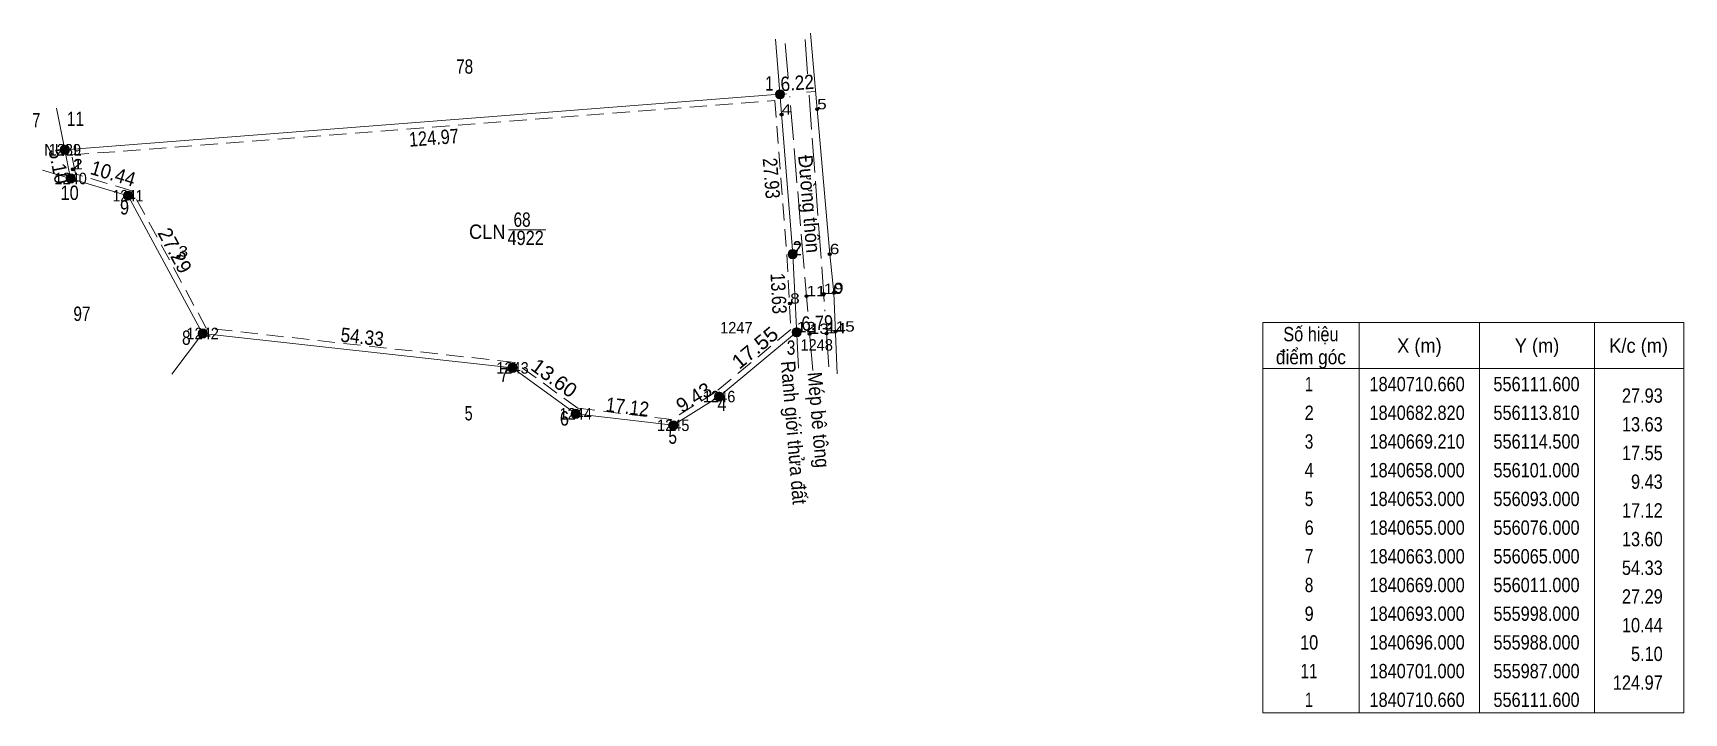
# Model space of a CAD drawing. Header units: metres. Extents: x 555187 to 556269, y 1840308 to 1840721.
# Drawn here: x 555981.4 to 556269.1, y 1840602.9 to 1840721.3 of the extents above; entities that cross this region are included whole.
import ezdxf
from ezdxf.enums import TextEntityAlignment as Align

# ---------------------------------------------------------------- set-up
doc = ezdxf.new("R2010")
doc.units = ezdxf.units.M
doc.header["$PDMODE"] = 32
doc.header["$PDSIZE"] = 0.5
doc.linetypes.add('LONG_DASHED', pattern=[7.5, 6, -1.5])
doc.linetypes.add('MEDIUM_DASHED', pattern=[4.5, 3, -1.5])
for name, color, linetype, lineweight in [('1', 7, 'MEDIUM_DASHED', 13), ('17', 7, 'Continuous', 13), ('63', 7, 'Continuous', 13)]:
    doc.layers.add(name, color=color, linetype=linetype, lineweight=lineweight)
doc.layers.add('12', color=7, linetype='Continuous')
doc.layers.add('7', color=7, linetype='Continuous')

msp = doc.modelspace()

# ---------------------------------------------------------------- hatches: boundary and pattern name
at = {"layer": '63'}
for points in [[(556112.4, 1840710.66, 1), (556110.8, 1840710.66, 1)], [(555987.8, 1840701, 1), (555986.2, 1840701, 1)], [(555988.8, 1840696, 1), (555987.2, 1840696, 1)], [(555998.8, 1840693, 1), (555997.2, 1840693, 1)], [(556114.61, 1840682.82, 1), (556113.01, 1840682.82, 1)], [(556011.8, 1840669, 1), (556010.2, 1840669, 1)], [(556115.3, 1840669.21, 1), (556113.7, 1840669.21, 1)], [(556065.8, 1840663, 1), (556064.2, 1840663, 1)], [(556101.8, 1840658, 1), (556100.2, 1840658, 1)], [(556076.8, 1840655, 1), (556075.2, 1840655, 1)], [(556093.8, 1840653, 1), (556092.2, 1840653, 1)]]:
    msp.add_hatch(color=256, dxfattribs=at).paths.add_polyline_path(points)

# ---------------------------------------------------------------- linework, layer by layer
at = {"layer": '1'}
msp.add_lwpolyline([(556110.68, 1840709.59), (556112.81, 1840682.76), (556113.48, 1840669.66), (556100.41, 1840658.81), (556092.77, 1840654.03), (556076.38, 1840655.96), (556065.37, 1840663.96), (556011.63, 1840669.94), (555998.68, 1840693.84), (555988.86, 1840696.79), (555988.2, 1840700.09)], close=True, dxfattribs=at)
at = {"layer": '17'}
for p, q in [((556113.81, 1840682.82), (556110.84, 1840720.29)), ((556116.91, 1840721.34), (556120.27, 1840682.81)), ((555985.56, 1840708.22), (555988, 1840696)), ((556111.6, 1840710.66), (555987, 1840701)), ((556064.3, 1840687.05), (556070.81, 1840687.05)), ((556114.81, 1840662.93), (556113.81, 1840682.82)), ((556101, 1840658), (556114.5, 1840669.21))]:
    msp.add_line(p, q, dxfattribs=at)
at = {"layer": '17', "linetype": 'LONG_DASHED'}
for p, q in [((556113.02, 1840713.55), (556112.5, 1840719.81)), ((556115.97, 1840720.21), (556116.44, 1840713.79)), ((556116.44, 1840672.82), (556113.29, 1840710.31)), ((556116.68, 1840710.5), (556119.42, 1840672.9)), ((556117.31, 1840662.52), (556116.77, 1840668.95)), ((556119.69, 1840669.17), (556120.18, 1840662.46))]:
    msp.add_line(p, q, dxfattribs=at)
at = {"layer": '17'}
for points in [[(555983.11, 1840697.47), (555998, 1840693), (556011, 1840669), (556065, 1840663), (556076, 1840655), (556093, 1840653), (556101, 1840658)], [(556121.59, 1840661.97), (556121, 1840676.05), (556120.27, 1840682.81)]]:
    msp.add_lwpolyline(points, dxfattribs=at)
at = {"layer": '63'}
for p, q in [((556117.8, 1840711.15), (556116.22, 1840711.02)), ((556112.76, 1840710.75), (556111.6, 1840710.66)), ((556212.51, 1840670.88), (556212.51, 1840602.88)), ((556233.51, 1840670.88), (556233.51, 1840602.88)), ((556253.51, 1840670.88), (556253.51, 1840602.88)), ((556011, 1840669), (556005.64, 1840661.93)), ((556116.13, 1840669.29), (556114.49, 1840669.21)), ((556121.27, 1840669.55), (556119.71, 1840669.47)), ((556195.71, 1840662.88), (556269.11, 1840662.88))]:
    msp.add_line(p, q, dxfattribs=at)
msp.add_lwpolyline([(556195.71, 1840670.88), (556269.11, 1840670.88), (556269.11, 1840602.88), (556195.71, 1840602.88)], close=True, dxfattribs=at)
for centre in [(556111.6, 1840710.66), (555987, 1840701), (555988, 1840696), (555998, 1840693), (556113.81, 1840682.82), (556011, 1840669), (556114.5, 1840669.21), (556065, 1840663), (556101, 1840658), (556076, 1840655), (556093, 1840653)]:
    msp.add_circle(centre, 0.8, dxfattribs=at)
at = {"layer": '7'}
for p in [(556118.07, 1840708.06), (556111.88, 1840707.13), (555988.43, 1840697.6), (555988.43, 1840697.59), (556006.79, 1840682.41), (556113.81, 1840682.82), (556120.27, 1840682.81), (556113.36, 1840674.2), (556116.22, 1840675.48), (556119.2, 1840675.88), (556121, 1840676.05), (556114.5, 1840669.21), (556116.77, 1840668.92), (556119.7, 1840669.01), (556121.28, 1840669.32)]:
    msp.add_point(p, dxfattribs=at)

# ---------------------------------------------------------------- texts
at = {"layer": '12', "width": 1.25}
for s, p in [('4', (556111.88, 1840707.13)), ('5', (556118.07, 1840708.06)), ('2', (555988.43, 1840697.6)), ('1', (555988.43, 1840697.59)), ('3', (556006.79, 1840682.41)), ('7', (556113.81, 1840682.82)), ('6', (556120.27, 1840682.81)), ('11', (556116.22, 1840675.48)), ('10', (556119.2, 1840675.88)), ('9', (556121, 1840676.05)), ('8', (556113.36, 1840674.2)), ('12', (556114.5, 1840669.21)), ('13', (556116.77, 1840668.92)), ('14', (556119.7, 1840669.01)), ('15', (556121.28, 1840669.32))]:
    msp.add_text(s, height=1.8, dxfattribs=at).set_placement(p)
at = {"layer": '12'}
for s, width, p in [('NULL ', 0.95, (555987.005, 1840700)), ('1239', 0.95, (555986.995, 1840700)), ('1240', 0.95, (555987.995, 1840695)), ('1241', 0.9, (555997.995, 1840692)), ('1247', 0.95, (556103.995, 1840669)), ('1242', 0.95, (556011, 1840668)), ('1248', 0.95, (556117.995, 1840666)), ('1243', 0.95, (556064.995, 1840662)), ('1246', 0.95, (556101, 1840657)), ('1244', 0.95, (556076, 1840654)), ('1245', 0.95, (556092.995, 1840652))]:
    msp.add_text(s, height=2, dxfattribs=dict(at, width=width)).set_placement(p, align=Align.CENTER)
at = {"layer": '17'}
for s, width, p in [('CLN', 0.95, (556060.595, 1840685.48)), ('68', 0.8, (556066.66, 1840687.59)), ('4922', 0.85, (556067.28, 1840684.4))]:
    msp.add_text(s, height=2.5, dxfattribs=dict(at, width=width)).set_placement(p, align=Align.CENTER)
at = {"layer": '63'}
for s, width, p in [('78', 0.8, (556056.65, 1840714.26)), ('7', 0.75, (555982.015, 1840704.9)), ('97', 0.8, (555989.97, 1840671.18)), ('Số hiệu', 0.85, (556204.11, 1840667.63)), ('X (m)', 0.95, (556223.01, 1840665.63)), ('Y (m)', 0.95, (556243.505, 1840665.63)), ('K/c (m)', 0.95, (556261.21, 1840665.63)), ('điểm góc', 0.9, (556204.11, 1840663.63)), (' 1', 0.75, (556203.405, 1840658.93)), ('1840710.660', 0.85, (556222.61, 1840658.93)), ('556111.600', 0.85, (556243.415, 1840658.93)), ('5', 0.75, (556057.345, 1840653.85)), (' 2', 0.85, (556203.41, 1840653.93)), ('1840682.820', 0.85, (556222.61, 1840653.93)), ('556113.810', 0.85, (556243.415, 1840653.93)), (' 3', 0.8, (556203.41, 1840648.93)), ('1840669.210', 0.85, (556222.61, 1840648.93)), ('556114.500', 0.85, (556243.415, 1840648.93)), (' 4', 0.85, (556203.405, 1840643.93)), ('1840658.000', 0.85, (556222.61, 1840643.93)), ('556101.000', 0.85, (556243.415, 1840643.93)), (' 5', 0.8, (556203.41, 1840638.93)), ('1840653.000', 0.85, (556222.61, 1840638.93)), ('556093.000', 0.85, (556243.415, 1840638.93)), (' 6', 0.85, (556203.41, 1840633.93)), ('1840655.000', 0.85, (556222.61, 1840633.93)), ('556076.000', 0.85, (556243.415, 1840633.93)), (' 7', 0.8, (556203.41, 1840628.93)), ('1840663.000', 0.85, (556222.61, 1840628.93)), ('556065.000', 0.85, (556243.415, 1840628.93)), (' 8', 0.8, (556203.41, 1840623.93)), ('1840669.000', 0.85, (556222.61, 1840623.93)), ('556011.000', 0.85, (556243.415, 1840623.93)), (' 9', 0.85, (556203.405, 1840618.93)), ('1840693.000', 0.85, (556222.61, 1840618.93)), ('555998.000', 0.85, (556243.415, 1840618.93)), (' 10', 0.85, (556203.405, 1840613.93)), ('1840696.000', 0.85, (556222.61, 1840613.93)), ('555988.000', 0.85, (556243.415, 1840613.93)), (' 11', 0.8, (556203.405, 1840608.93)), ('1840701.000', 0.85, (556222.61, 1840608.93)), ('555987.000', 0.85, (556243.415, 1840608.93)), (' 1', 0.75, (556203.405, 1840603.93)), ('1840710.660', 0.85, (556222.61, 1840603.93)), ('556111.600', 0.85, (556243.415, 1840603.93))]:
    msp.add_text(s, height=2.5, dxfattribs=dict(at, width=width)).set_placement(p, align=Align.CENTER)
for s, rotation, width, p in [('6.22', 4.519, 0.9, (556114.697, 1840711.409)), ('124.97', 4.433, 0.85, (556051.388, 1840701.858)), ('5.10', 281.31, 0.95, (555984.741, 1840697.915)), ('27.93', 274.539, 0.85, (556108.86, 1840695.939)), ('Đường thôn', 274.801, 0.95, (556115.478, 1840691.46)), ('10.44', 343.301, 0.95, (555995.056, 1840695.669)), ('13.63', 272.902, 0.85, (556110.124, 1840675.898)), ('6.79', 2.871, 0.85, (556118.172, 1840669.583)), ('54.33', 353.66, 0.9, (556038.672, 1840667.161)), ('17.55', 39.705, 1.1, (556108.026, 1840665.553)), ('13.60', 323.973, 1.05, (556071.52, 1840660.221)), ('Ranh giới thửa đất', 274.801, 0.9, (556112.779, 1840651.62)), ('Mép bê tông', 274.801, 0.9, (556117.104, 1840653.845)), ('17.12', 353.29, 0.9, (556084.874, 1840654.98))]:
    msp.add_text(s, height=2.5, rotation=rotation, dxfattribs=dict(at, width=width)).set_placement(p, align=Align.CENTER)
for s, width, p in [(' 1', 0.75, (556110.43, 1840711.3)), (' 11', 0.8, (555990.33, 1840705.15)), (' 10', 0.85, (555989.41, 1840692.26)), (' 9', 0.85, (555998.18, 1840689.72)), (' 2', 0.85, (556115.39, 1840682.59)), (' 8', 0.8, (556008.9, 1840667.01)), (' 3', 0.8, (556114.27, 1840665.29)), (' 7', 0.8, (556064.24, 1840660.54)), ('27.93', 0.85, (556265.41, 1840656.93)), (' 4', 0.85, (556102.28, 1840655.48)), (' 6', 0.85, (556074.83, 1840652.95)), ('13.63', 0.85, (556265.41, 1840651.93)), (' 5', 0.8, (556093.65, 1840649.78)), ('17.55', 0.85, (556265.41, 1840646.93)), ('9.43', 0.85, (556265.41, 1840641.93)), ('17.12', 0.85, (556265.41, 1840636.93)), ('13.60', 0.85, (556265.41, 1840631.93)), ('54.33', 0.85, (556265.41, 1840626.93)), ('27.29', 0.85, (556265.41, 1840621.93)), ('10.44', 0.85, (556265.41, 1840616.93)), ('5.10', 0.85, (556265.41, 1840611.93)), ('124.97', 0.85, (556265.41, 1840606.93))]:
    msp.add_text(s, height=2.5, dxfattribs=dict(at, width=width)).set_placement(p, align=Align.RIGHT)
for s, rotation, p in [('27.29', 298.443, (556005.062, 1840682.86)), ('9.43', 32.005, (556097.262, 1840656.79))]:
    msp.add_text(s, height=2.5, rotation=rotation, dxfattribs=at).set_placement(p, align=Align.CENTER)

doc.saveas('drawing.dxf')
